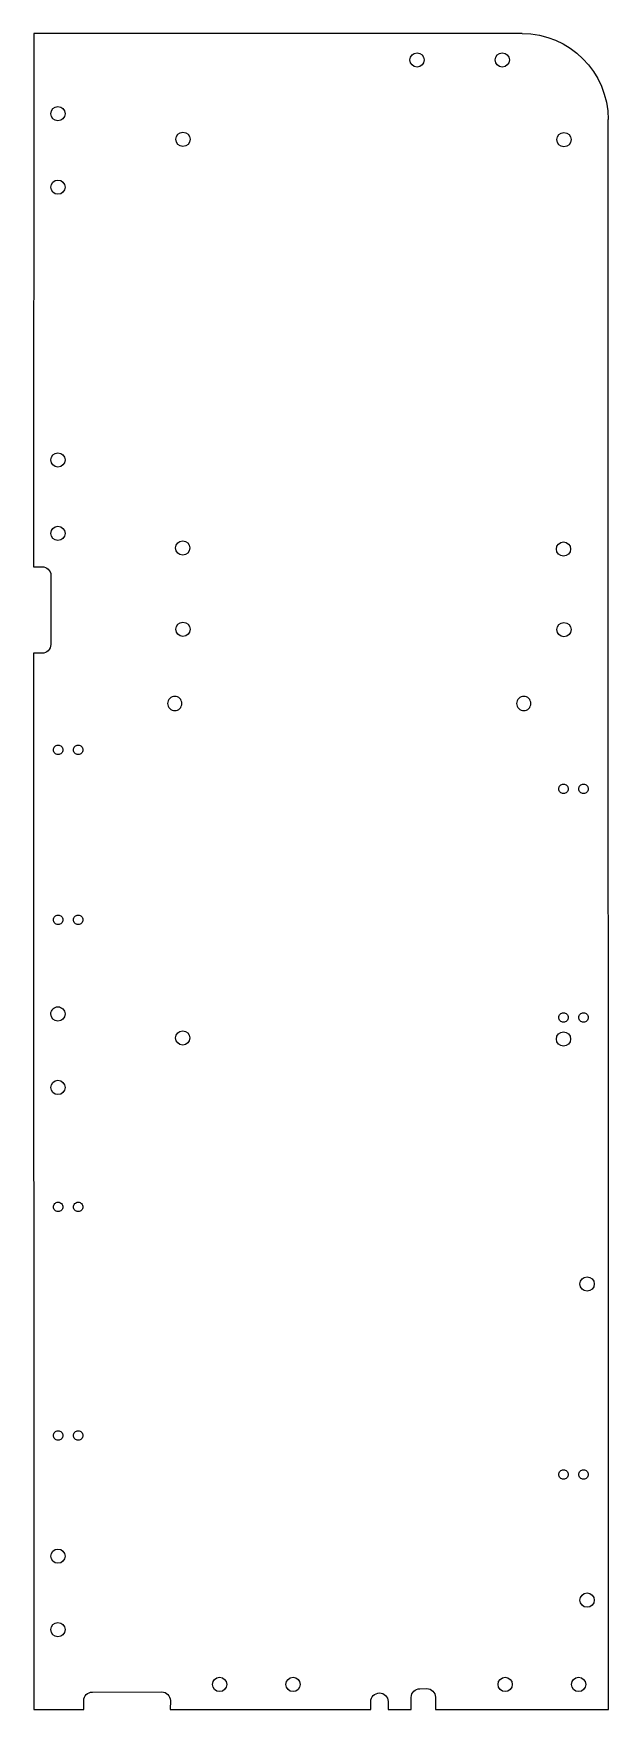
# Model space of a CAD drawing. Header units: millimetres. Extents: x 342 to 508, y 3 to 487.
import ezdxf

# ---------------------------------------------------------------- set-up
doc = ezdxf.new("R2010")
doc.units = ezdxf.units.MM
doc.layers.get('0').update_dxf_attribs({"linetype": 'CONTINUOUS'})

msp = doc.modelspace()

# ---------------------------------------------------------------- linework, layer by layer
for p, q in [((342.259127, 487.13173, 412), (342.132292, 333.155549, 412)), ((483.313114, 487.141308, 412), (342.259127, 487.13173, 412)), ((508.259001, 3.132325, 412), (508.172181, 462.282357, 412)), ((342.132292, 333.155549, 412), (344.549182, 333.159359, 412)), ((347.144358, 330.659353, 412), (347.123495, 310.679848, 412)), ((344.62106, 308.177428, 412), (342.132292, 308.155365, 412)), ((342.132292, 308.155365, 412), (342.261948, 3.152725, 412)), ((356.661942, 3.152672, 412), (356.642871, 5.671981, 412)), ((359.145308, 8.174411, 412), (379.163647, 8.189492, 412)), ((381.666055, 5.687063, 412), (381.662007, 3.152672, 412)), ((439.586905, 3.133913, 412), (439.576295, 5.391708, 412)), ((444.587519, 5.398085, 412), (444.555587, 3.132325, 412)), ((451.259523, 3.132325, 412), (451.259523, 6.63234, 412)), ((453.778425, 9.118179, 412), (455.7462, 9.154057, 412)), ((458.248608, 6.651628, 412), (458.259001, 3.132272, 412)), ((342.261948, 3.152725, 412), (356.661942, 3.152672, 412)), ((381.662007, 3.152672, 412), (439.586905, 3.133913, 412)), ((444.555587, 3.132325, 412), (451.259523, 3.132325, 412)), ((458.259001, 3.132272, 412), (508.259001, 3.132325, 412))]:
    msp.add_line(p, q)
for points in [[(483.313114, 487.141308, 412), (497.042378, 487.141341, 412), (508.172148, 476.011594, 412), (508.172181, 462.282357, 412)], [(450.891291, 479.507415, 412), (450.891291, 480.644525, 412), (451.813102, 481.566336, 412), (452.950215, 481.566339, 412)], [(450.891291, 479.507415, 412), (450.891291, 480.644525, 412), (451.813102, 481.566336, 412), (452.950215, 481.566339, 412)], [(452.950215, 477.448491, 412), (451.813102, 477.448491, 412), (450.891291, 478.370302, 412), (450.891291, 479.507415, 412)], [(452.950215, 477.448491, 412), (451.813102, 477.448491, 412), (450.891291, 478.370302, 412), (450.891291, 479.507415, 412)], [(452.950215, 481.566339, 412), (454.087326, 481.566336, 412), (455.009139, 480.644525, 412), (455.009139, 479.507415, 412)], [(452.950215, 481.566339, 412), (454.087326, 481.566336, 412), (455.009139, 480.644525, 412), (455.009139, 479.507415, 412)], [(455.009139, 479.507415, 412), (455.009139, 478.370302, 412), (454.087326, 477.448491, 412), (452.950215, 477.448491, 412)], [(455.009139, 479.507415, 412), (455.009139, 478.370302, 412), (454.087326, 477.448491, 412), (452.950215, 477.448491, 412)], [(475.511297, 479.507415, 412), (475.511297, 480.644525, 412), (476.433108, 481.566336, 412), (477.570221, 481.566339, 412)], [(477.570221, 477.448491, 412), (476.433108, 477.448491, 412), (475.511297, 478.370302, 412), (475.511297, 479.507415, 412)], [(477.570221, 481.566339, 412), (478.707334, 481.566336, 412), (479.629145, 480.644525, 412), (479.629145, 479.507415, 412)], [(479.629145, 479.507415, 412), (479.629145, 478.370302, 412), (478.707334, 477.448491, 412), (477.570221, 477.448491, 412)], [(347.132371, 463.992389, 412), (347.132371, 465.129502, 412), (348.054182, 466.051313, 412), (349.191295, 466.051313, 412)], [(347.132371, 463.992389, 412), (347.132371, 465.129502, 412), (348.054182, 466.051313, 412), (349.191295, 466.051313, 412)], [(349.191295, 466.051313, 412), (350.328407, 466.051313, 412), (351.250218, 465.129502, 412), (351.250219, 463.992389, 412)], [(349.191295, 466.051313, 412), (350.328407, 466.051313, 412), (351.250218, 465.129502, 412), (351.250219, 463.992389, 412)], [(349.191295, 461.933465, 412), (348.054182, 461.933465, 412), (347.132371, 462.855276, 412), (347.132371, 463.992389, 412)], [(349.191295, 461.933465, 412), (348.054182, 461.933465, 412), (347.132371, 462.855276, 412), (347.132371, 463.992389, 412)], [(351.250219, 463.992389, 412), (351.250218, 462.855276, 412), (350.328407, 461.933465, 412), (349.191295, 461.933465, 412)], [(351.250219, 463.992389, 412), (351.250218, 462.855276, 412), (350.328407, 461.933465, 412), (349.191295, 461.933465, 412)], [(383.256007, 456.586458, 412), (383.256007, 457.723568, 412), (384.177818, 458.645379, 412), (385.314931, 458.645382, 412)], [(385.314931, 454.527534, 412), (384.177818, 454.527534, 412), (383.256007, 455.449345, 412), (383.256007, 456.586458, 412)], [(385.314931, 458.645382, 412), (386.452042, 458.645379, 412), (387.373855, 457.723568, 412), (387.373855, 456.586458, 412)], [(387.373855, 456.586458, 412), (387.373855, 455.449345, 412), (386.452042, 454.527534, 412), (385.314931, 454.527534, 412)], [(493.338748, 456.489067, 412), (493.338748, 457.62618, 412), (494.260558, 458.547991, 412), (495.397672, 458.547994, 412)], [(495.397672, 454.430146, 412), (494.260558, 454.430146, 412), (493.338748, 455.351957, 412), (493.338748, 456.489067, 412)], [(495.397672, 458.547994, 412), (496.534785, 458.547991, 412), (497.456598, 457.62618, 412), (497.456598, 456.489067, 412)], [(497.456598, 456.489067, 412), (497.456598, 455.351957, 412), (496.534785, 454.430146, 412), (495.397672, 454.430146, 412)], [(347.132371, 442.772382, 412), (347.132371, 443.909492, 412), (348.054182, 444.831306, 412), (349.191295, 444.831306, 412)], [(347.132371, 442.772382, 412), (347.132371, 443.909492, 412), (348.054182, 444.831306, 412), (349.191295, 444.831306, 412)], [(349.191295, 440.713458, 412), (348.054182, 440.713458, 412), (347.132371, 441.635269, 412), (347.132371, 442.772382, 412)], [(349.191295, 440.713458, 412), (348.054182, 440.713458, 412), (347.132371, 441.635269, 412), (347.132371, 442.772382, 412)], [(349.191295, 444.831306, 412), (350.328407, 444.831306, 412), (351.250218, 443.909492, 412), (351.250219, 442.772382, 412)], [(349.191295, 444.831306, 412), (350.328407, 444.831306, 412), (351.250218, 443.909492, 412), (351.250219, 442.772382, 412)], [(351.250219, 442.772382, 412), (351.250218, 441.635269, 412), (350.328407, 440.713458, 412), (349.191295, 440.713458, 412)], [(351.250219, 442.772382, 412), (351.250218, 441.635269, 412), (350.328407, 440.713458, 412), (349.191295, 440.713458, 412)], [(347.132371, 363.99239, 412), (347.132371, 365.129503, 412), (348.054182, 366.051314, 412), (349.191295, 366.051314, 412)], [(349.191295, 361.933466, 412), (348.054182, 361.933466, 412), (347.132371, 362.855277, 412), (347.132371, 363.99239, 412)], [(349.191295, 366.051314, 412), (350.328407, 366.051314, 412), (351.250218, 365.129503, 412), (351.250219, 363.99239, 412)], [(351.250219, 363.99239, 412), (351.250218, 362.855277, 412), (350.328407, 361.933466, 412), (349.191295, 361.933466, 412)], [(347.132371, 342.772384, 412), (347.132371, 343.909497, 412), (348.054182, 344.831308, 412), (349.191295, 344.831308, 412)], [(349.191295, 344.831308, 412), (350.328407, 344.831308, 412), (351.250218, 343.909497, 412), (351.250219, 342.772384, 412)], [(349.191295, 340.71346, 412), (348.054182, 340.71346, 412), (347.132371, 341.63527, 412), (347.132371, 342.772384, 412)], [(351.250219, 342.772384, 412), (351.250218, 341.63527, 412), (350.328407, 340.71346, 412), (349.191295, 340.71346, 412)], [(383.182199, 338.569985, 412), (383.182199, 339.707098, 412), (384.10401, 340.628909, 412), (385.241123, 340.628909, 412)], [(385.241123, 340.628909, 412), (386.378234, 340.628909, 412), (387.300047, 339.707098, 412), (387.300047, 338.569985, 412)], [(493.201595, 338.260052, 412), (493.201595, 339.397163, 412), (494.123406, 340.318974, 412), (495.260519, 340.318976, 412)], [(495.260519, 340.318976, 412), (496.397632, 340.318974, 412), (497.319443, 339.397163, 412), (497.319443, 338.260052, 412)], [(385.241123, 336.511061, 412), (384.10401, 336.511061, 412), (383.182199, 337.432872, 412), (383.182199, 338.569985, 412)], [(387.300047, 338.569985, 412), (387.300047, 337.432872, 412), (386.378234, 336.511061, 412), (385.241123, 336.511061, 412)], [(495.260519, 336.201128, 412), (494.123406, 336.201128, 412), (493.201595, 337.122939, 412), (493.201595, 338.260052, 412)], [(497.319443, 338.260052, 412), (497.319443, 337.122939, 412), (496.397632, 336.201128, 412), (495.260519, 336.201128, 412)], [(344.549182, 333.159359, 412), (345.982461, 333.159359, 412), (347.144358, 332.040063, 412), (347.144358, 330.659353, 412)], [(383.256007, 315.086457, 412), (383.256007, 316.223569, 412), (384.177818, 317.14538, 412), (385.314931, 317.145381, 412)], [(385.314931, 313.027533, 412), (384.177818, 313.027533, 412), (383.256007, 313.949344, 412), (383.256007, 315.086457, 412)], [(385.314931, 317.145381, 412), (386.452042, 317.14538, 412), (387.373855, 316.223569, 412), (387.373855, 315.086457, 412)], [(387.373855, 315.086457, 412), (387.373855, 313.949344, 412), (386.452042, 313.027533, 412), (385.314931, 313.027533, 412)], [(493.338748, 314.989069, 412), (493.338748, 316.126181, 412), (494.260558, 317.047992, 412), (495.397672, 317.047993, 412)], [(495.397672, 312.930145, 412), (494.260558, 312.930145, 412), (493.338748, 313.851956, 412), (493.338748, 314.989069, 412)], [(495.397672, 317.047993, 412), (496.534785, 317.047992, 412), (497.456598, 316.126181, 412), (497.456598, 314.989069, 412)], [(497.456598, 314.989069, 412), (497.456598, 313.851956, 412), (496.534785, 312.930145, 412), (495.397672, 312.930145, 412)], [(347.123496, 310.679848, 412), (347.123496, 309.297795, 412), (346.003111, 308.177428, 412), (344.621061, 308.177428, 412)], [(382.940291, 295.72152, 412), (382.394217, 295.72152, 412), (381.870509, 295.504592, 412), (381.484373, 295.11846, 412)], [(384.396208, 295.11846, 412), (384.010075, 295.504592, 412), (383.486367, 295.72152, 412), (382.940291, 295.72152, 412)], [(483.7712, 295.717512, 412), (483.225124, 295.717512, 412), (482.701415, 295.500585, 412), (482.315282, 295.114452, 412)], [(485.227115, 295.114452, 412), (484.840982, 295.500585, 412), (484.317273, 295.717512, 412), (483.7712, 295.717512, 412)], [(381.484373, 295.11846, 412), (381.09824, 294.732326, 412), (380.881314, 294.208616, 412), (380.881314, 293.662542, 412)], [(380.881314, 293.662542, 412), (380.881314, 293.116468, 412), (381.09824, 292.592759, 412), (381.484373, 292.206624, 412)], [(381.484373, 292.206624, 412), (381.870509, 291.820492, 412), (382.394217, 291.603565, 412), (382.940291, 291.603565, 412)], [(382.940291, 291.603565, 412), (383.486367, 291.603565, 412), (384.010075, 291.820492, 412), (384.396208, 292.206624, 412)], [(384.999268, 293.662542, 412), (384.999268, 294.208616, 412), (384.782341, 294.732326, 412), (384.396208, 295.11846, 412)], [(384.396208, 292.206624, 412), (384.782341, 292.592759, 412), (384.999268, 293.116468, 412), (384.999268, 293.662542, 412)], [(482.315282, 295.114452, 412), (481.92915, 294.728318, 412), (481.712223, 294.20461, 412), (481.712223, 293.658534, 412)], [(481.712223, 293.658534, 412), (481.712223, 293.11246, 412), (481.92915, 292.58875, 412), (482.315282, 292.202618, 412)], [(482.315282, 292.202618, 412), (482.701415, 291.816485, 412), (483.225124, 291.599556, 412), (483.7712, 291.599556, 412)], [(483.7712, 291.599556, 412), (484.317273, 291.599556, 412), (484.840982, 291.816485, 412), (485.227115, 292.202618, 412)], [(485.830177, 293.658534, 412), (485.830177, 294.20461, 412), (485.61325, 294.728318, 412), (485.227115, 295.114452, 412)], [(485.227115, 292.202618, 412), (485.61325, 292.58875, 412), (485.830177, 293.11246, 412), (485.830177, 293.658534, 412)], [(347.888291, 280.261548, 412), (347.888291, 280.622018, 412), (348.031488, 280.967723, 412), (348.286378, 281.222615, 412)], [(348.286378, 281.222615, 412), (348.541269, 281.477506, 412), (348.886975, 281.620702, 412), (349.247445, 281.620702, 412)], [(349.247445, 281.620702, 412), (349.607916, 281.620702, 412), (349.953622, 281.477506, 412), (350.208513, 281.222615, 412)], [(350.208513, 281.222615, 412), (350.463403, 280.967723, 412), (350.6066, 280.622018, 412), (350.606599, 280.261548, 412)], [(353.688283, 280.261548, 412), (353.688283, 280.622018, 412), (353.831479, 280.967723, 412), (354.08637, 281.222615, 412)], [(354.08637, 281.222615, 412), (354.34126, 281.477506, 412), (354.686967, 281.620702, 412), (355.047437, 281.620702, 412)], [(355.047437, 281.620702, 412), (355.407907, 281.620702, 412), (355.753613, 281.477506, 412), (356.008504, 281.222615, 412)], [(356.008504, 281.222615, 412), (356.263395, 280.967723, 412), (356.406591, 280.622018, 412), (356.406591, 280.261548, 412)], [(348.286378, 279.300481, 412), (348.031488, 279.55537, 412), (347.888291, 279.901077, 412), (347.888291, 280.261548, 412)], [(349.247445, 278.902394, 412), (348.886975, 278.902394, 412), (348.541269, 279.04559, 412), (348.286378, 279.300481, 412)], [(350.208513, 279.300481, 412), (349.953622, 279.04559, 412), (349.607916, 278.902394, 412), (349.247445, 278.902394, 412)], [(350.606599, 280.261548, 412), (350.6066, 279.901077, 412), (350.463403, 279.55537, 412), (350.208513, 279.300481, 412)], [(354.08637, 279.300481, 412), (353.831479, 279.55537, 412), (353.688283, 279.901077, 412), (353.688283, 280.261548, 412)], [(355.047437, 278.902394, 412), (354.686967, 278.902394, 412), (354.34126, 279.04559, 412), (354.08637, 279.300481, 412)], [(356.008504, 279.300481, 412), (355.753613, 279.04559, 412), (355.407907, 278.902394, 412), (355.047437, 278.902394, 412)], [(356.406591, 280.261548, 412), (356.406591, 279.901077, 412), (356.263395, 279.55537, 412), (356.008504, 279.300481, 412)], [(493.89429, 268.987545, 412), (493.89429, 269.348016, 412), (494.037486, 269.693721, 412), (494.292377, 269.948612, 412)], [(494.292377, 268.026478, 412), (494.037486, 268.28137, 412), (493.89429, 268.627074, 412), (493.89429, 268.987545, 412)], [(494.292377, 269.948612, 412), (494.547269, 270.203504, 412), (494.892974, 270.346699, 412), (495.253444, 270.346699, 412)], [(495.253444, 267.628391, 412), (494.892974, 267.628391, 412), (494.547269, 267.771586, 412), (494.292377, 268.026478, 412)], [(495.253444, 270.346699, 412), (495.613915, 270.346699, 412), (495.95962, 270.203504, 412), (496.214512, 269.948612, 412)], [(496.214512, 268.026478, 412), (495.95962, 267.771586, 412), (495.613915, 267.628391, 412), (495.253444, 267.628391, 412)], [(496.214512, 269.948612, 412), (496.469403, 269.693721, 412), (496.612598, 269.348016, 412), (496.612598, 268.987545, 412)], [(496.612598, 268.987545, 412), (496.612598, 268.627074, 412), (496.469403, 268.28137, 412), (496.214512, 268.026478, 412)], [(499.694283, 268.987545, 412), (499.694283, 269.348016, 412), (499.837478, 269.693721, 412), (500.092369, 269.948612, 412)], [(500.092369, 268.026478, 412), (499.837478, 268.28137, 412), (499.694283, 268.627074, 412), (499.694283, 268.987545, 412)], [(500.092369, 269.948612, 412), (500.347258, 270.203504, 412), (500.692966, 270.346699, 412), (501.053437, 270.346699, 412)], [(501.053437, 267.628391, 412), (500.692966, 267.628391, 412), (500.347258, 267.771586, 412), (500.092369, 268.026478, 412)], [(501.053437, 270.346699, 412), (501.413905, 270.346699, 412), (501.759612, 270.203504, 412), (502.014504, 269.948612, 412)], [(502.014504, 268.026478, 412), (501.759612, 267.771586, 412), (501.413905, 267.628391, 412), (501.053437, 267.628391, 412)], [(502.014504, 269.948612, 412), (502.269393, 269.693721, 412), (502.412591, 269.348016, 412), (502.412591, 268.987545, 412)], [(502.412591, 268.987545, 412), (502.412591, 268.627074, 412), (502.269393, 268.28137, 412), (502.014504, 268.026478, 412)], [(348.286378, 232.155614, 412), (348.541269, 232.410505, 412), (348.886975, 232.5537, 412), (349.247445, 232.5537, 412)], [(349.247445, 232.5537, 412), (349.607916, 232.5537, 412), (349.953622, 232.410505, 412), (350.208513, 232.155614, 412)], [(354.08637, 232.155614, 412), (354.34126, 232.410505, 412), (354.686967, 232.5537, 412), (355.047437, 232.5537, 412)], [(355.047437, 232.5537, 412), (355.407907, 232.5537, 412), (355.753613, 232.410505, 412), (356.008504, 232.155614, 412)], [(347.888291, 231.194546, 412), (347.888291, 231.555017, 412), (348.031488, 231.900725, 412), (348.286378, 232.155614, 412)], [(348.286378, 230.233479, 412), (348.031488, 230.488371, 412), (347.888291, 230.834076, 412), (347.888291, 231.194546, 412)], [(349.247445, 229.835392, 412), (348.886975, 229.835392, 412), (348.541269, 229.978588, 412), (348.286378, 230.233479, 412)], [(350.208513, 230.233479, 412), (349.953622, 229.978588, 412), (349.607916, 229.835392, 412), (349.247445, 229.835392, 412)], [(350.208513, 232.155614, 412), (350.463403, 231.900725, 412), (350.6066, 231.555017, 412), (350.606599, 231.194546, 412)], [(350.606599, 231.194546, 412), (350.6066, 230.834076, 412), (350.463403, 230.488371, 412), (350.208513, 230.233479, 412)], [(353.688283, 231.194546, 412), (353.688283, 231.555017, 412), (353.831479, 231.900725, 412), (354.08637, 232.155614, 412)], [(354.08637, 230.233479, 412), (353.831479, 230.488371, 412), (353.688283, 230.834076, 412), (353.688283, 231.194546, 412)], [(355.047437, 229.835392, 412), (354.686967, 229.835392, 412), (354.34126, 229.978588, 412), (354.08637, 230.233479, 412)], [(356.008504, 230.233479, 412), (355.753613, 229.978588, 412), (355.407907, 229.835392, 412), (355.047437, 229.835392, 412)], [(356.008504, 232.155614, 412), (356.263395, 231.900725, 412), (356.406591, 231.555017, 412), (356.406591, 231.194546, 412)], [(356.406591, 231.194546, 412), (356.406591, 230.834076, 412), (356.263395, 230.488371, 412), (356.008504, 230.233479, 412)], [(347.132371, 203.989382, 412), (347.132369, 204.535442, 412), (347.34929, 205.05914, 412), (347.735413, 205.445262, 412)], [(349.191295, 201.930458, 412), (348.054182, 201.930458, 412), (347.132371, 202.852269, 412), (347.132371, 203.989382, 412)], [(347.735413, 205.445262, 412), (348.121537, 205.831387, 412), (348.645233, 206.048308, 412), (349.191295, 206.048308, 412)], [(349.191295, 206.048308, 412), (349.737356, 206.048308, 412), (350.261052, 205.831387, 412), (350.647176, 205.445262, 412)], [(351.250219, 203.989382, 412), (351.250218, 202.852269, 412), (350.328407, 201.930458, 412), (349.191295, 201.930458, 412)], [(350.647176, 205.445262, 412), (351.033299, 205.05914, 412), (351.25022, 204.535442, 412), (351.250219, 203.989382, 412)], [(493.89429, 202.987548, 412), (493.89429, 203.348018, 412), (494.037486, 203.693723, 412), (494.292377, 203.948615, 412)], [(494.292377, 203.948615, 412), (494.547269, 204.203506, 412), (494.892974, 204.346702, 412), (495.253444, 204.346702, 412)], [(495.253444, 204.346702, 412), (495.613915, 204.346702, 412), (495.95962, 204.203506, 412), (496.214512, 203.948615, 412)], [(496.214512, 203.948615, 412), (496.469403, 203.693723, 412), (496.612598, 203.348018, 412), (496.612598, 202.987548, 412)], [(499.694283, 202.987548, 412), (499.694283, 203.348018, 412), (499.837478, 203.693723, 412), (500.092369, 203.948615, 412)], [(500.092369, 203.948615, 412), (500.347258, 204.203506, 412), (500.692966, 204.346702, 412), (501.053437, 204.346702, 412)], [(501.053437, 204.346702, 412), (501.413905, 204.346702, 412), (501.759612, 204.203506, 412), (502.014504, 203.948615, 412)], [(502.014504, 203.948615, 412), (502.269393, 203.693723, 412), (502.412591, 203.348018, 412), (502.412591, 202.987548, 412)], [(383.182199, 197.069985, 412), (383.182199, 198.207098, 412), (384.10401, 199.128909, 412), (385.241123, 199.128909, 412)], [(385.241123, 199.128909, 412), (386.378234, 199.128909, 412), (387.300047, 198.207098, 412), (387.300047, 197.069985, 412)], [(493.201595, 196.760052, 412), (493.201595, 197.897163, 412), (494.123406, 198.818974, 412), (495.260519, 198.818976, 412)], [(494.292377, 202.02648, 412), (494.037486, 202.281372, 412), (493.89429, 202.627077, 412), (493.89429, 202.987548, 412)], [(495.253444, 201.628394, 412), (494.892974, 201.628394, 412), (494.547269, 201.771589, 412), (494.292377, 202.02648, 412)], [(496.214512, 202.02648, 412), (495.95962, 201.771589, 412), (495.613915, 201.628394, 412), (495.253444, 201.628394, 412)], [(495.260519, 198.818976, 412), (496.397632, 198.818974, 412), (497.319443, 197.897163, 412), (497.319443, 196.760052, 412)], [(496.612598, 202.987548, 412), (496.612598, 202.627077, 412), (496.469403, 202.281372, 412), (496.214512, 202.02648, 412)], [(500.092369, 202.02648, 412), (499.837478, 202.281372, 412), (499.694283, 202.627077, 412), (499.694283, 202.987548, 412)], [(501.053437, 201.628394, 412), (500.692966, 201.628394, 412), (500.347258, 201.771589, 412), (500.092369, 202.02648, 412)], [(502.014504, 202.02648, 412), (501.759612, 201.771589, 412), (501.413905, 201.628394, 412), (501.053437, 201.628394, 412)], [(502.412591, 202.987548, 412), (502.412591, 202.627077, 412), (502.269393, 202.281372, 412), (502.014504, 202.02648, 412)], [(385.241123, 195.011061, 412), (384.10401, 195.011061, 412), (383.182199, 195.932872, 412), (383.182199, 197.069985, 412)], [(387.300047, 197.069985, 412), (387.300047, 195.932872, 412), (386.378234, 195.011061, 412), (385.241123, 195.011061, 412)], [(495.260519, 194.701128, 412), (494.123406, 194.701128, 412), (493.201595, 195.622939, 412), (493.201595, 196.760052, 412)], [(497.319443, 196.760052, 412), (497.319443, 195.622939, 412), (496.397632, 194.701128, 412), (495.260519, 194.701128, 412)], [(347.132371, 182.769372, 412), (347.132371, 183.906485, 412), (348.054182, 184.828296, 412), (349.191295, 184.828296, 412)], [(349.191295, 184.828296, 412), (350.328407, 184.828296, 412), (351.250218, 183.906485, 412), (351.250219, 182.769372, 412)], [(349.191295, 180.710448, 412), (348.054182, 180.710448, 412), (347.132371, 181.632262, 412), (347.132371, 182.769372, 412)], [(351.250219, 182.769372, 412), (351.250218, 181.632262, 412), (350.328407, 180.710448, 412), (349.191295, 180.710448, 412)], [(347.888291, 148.261554, 412), (347.888291, 148.622025, 412), (348.031488, 148.96773, 412), (348.286378, 149.222621, 412)], [(348.286378, 147.300487, 412), (348.031488, 147.555379, 412), (347.888291, 147.901086, 412), (347.888291, 148.261554, 412)], [(348.286378, 149.222621, 412), (348.541269, 149.477513, 412), (348.886975, 149.620708, 412), (349.247445, 149.620708, 412)], [(349.247445, 146.9024, 412), (348.886975, 146.9024, 412), (348.541269, 147.045598, 412), (348.286378, 147.300487, 412)], [(349.247445, 149.620708, 412), (349.607916, 149.620708, 412), (349.953622, 149.477513, 412), (350.208513, 149.222621, 412)], [(350.208513, 147.300487, 412), (349.953622, 147.045598, 412), (349.607916, 146.9024, 412), (349.247445, 146.9024, 412)], [(350.208513, 149.222621, 412), (350.463403, 148.96773, 412), (350.6066, 148.622025, 412), (350.606599, 148.261554, 412)], [(350.606599, 148.261554, 412), (350.6066, 147.901086, 412), (350.463403, 147.555379, 412), (350.208513, 147.300487, 412)], [(353.688283, 148.261554, 412), (353.688283, 148.622025, 412), (353.831479, 148.96773, 412), (354.08637, 149.222621, 412)], [(354.08637, 147.300487, 412), (353.831479, 147.555379, 412), (353.688283, 147.901086, 412), (353.688283, 148.261554, 412)], [(354.08637, 149.222621, 412), (354.34126, 149.477513, 412), (354.686967, 149.620708, 412), (355.047437, 149.620708, 412)], [(355.047437, 146.9024, 412), (354.686967, 146.9024, 412), (354.34126, 147.045598, 412), (354.08637, 147.300487, 412)], [(355.047437, 149.620708, 412), (355.407907, 149.620708, 412), (355.753613, 149.477513, 412), (356.008504, 149.222621, 412)], [(356.008504, 147.300487, 412), (355.753613, 147.045598, 412), (355.407907, 146.9024, 412), (355.047437, 146.9024, 412)], [(356.008504, 149.222621, 412), (356.263395, 148.96773, 412), (356.406591, 148.622025, 412), (356.406591, 148.261554, 412)], [(356.406591, 148.261554, 412), (356.406591, 147.901086, 412), (356.263395, 147.555379, 412), (356.008504, 147.300487, 412)], [(500.020374, 126.014541, 412), (500.020374, 127.151654, 412), (500.942187, 128.073465, 412), (502.079298, 128.073465, 412)], [(502.079298, 123.955617, 412), (500.942187, 123.955617, 412), (500.020374, 124.877428, 412), (500.020374, 126.014541, 412)], [(502.079298, 128.073465, 412), (503.216411, 128.073465, 412), (504.138222, 127.151654, 412), (504.138222, 126.014541, 412)], [(504.138222, 126.014541, 412), (504.138222, 124.877428, 412), (503.216411, 123.955617, 412), (502.079298, 123.955617, 412)], [(347.888291, 82.261546, 412), (347.888291, 82.622014, 412), (348.031488, 82.967722, 412), (348.286378, 83.222613, 412)], [(348.286378, 83.222613, 412), (348.541269, 83.477502, 412), (348.886975, 83.6207, 412), (349.247445, 83.6207, 412)], [(349.247445, 83.6207, 412), (349.607916, 83.6207, 412), (349.953622, 83.477502, 412), (350.208513, 83.222613, 412)], [(350.208513, 83.222613, 412), (350.463403, 82.967722, 412), (350.6066, 82.622014, 412), (350.606599, 82.261546, 412)], [(353.688283, 82.261546, 412), (353.688283, 82.622014, 412), (353.831479, 82.967722, 412), (354.08637, 83.222613, 412)], [(354.08637, 83.222613, 412), (354.34126, 83.477502, 412), (354.686967, 83.6207, 412), (355.047437, 83.6207, 412)], [(355.047437, 83.6207, 412), (355.407907, 83.6207, 412), (355.753613, 83.477502, 412), (356.008504, 83.222613, 412)], [(356.008504, 83.222613, 412), (356.263395, 82.967722, 412), (356.406591, 82.622014, 412), (356.406591, 82.261546, 412)], [(348.286378, 81.300479, 412), (348.031488, 81.555368, 412), (347.888291, 81.901075, 412), (347.888291, 82.261546, 412)], [(349.247445, 80.902392, 412), (348.886975, 80.902392, 412), (348.541269, 81.045587, 412), (348.286378, 81.300479, 412)], [(350.208513, 81.300479, 412), (349.953622, 81.045587, 412), (349.607916, 80.902392, 412), (349.247445, 80.902392, 412)], [(350.606599, 82.261546, 412), (350.6066, 81.901075, 412), (350.463403, 81.555368, 412), (350.208513, 81.300479, 412)], [(354.08637, 81.300479, 412), (353.831479, 81.555368, 412), (353.688283, 81.901075, 412), (353.688283, 82.261546, 412)], [(355.047437, 80.902392, 412), (354.686967, 80.902392, 412), (354.34126, 81.045587, 412), (354.08637, 81.300479, 412)], [(356.008504, 81.300479, 412), (355.753613, 81.045587, 412), (355.407907, 80.902392, 412), (355.047437, 80.902392, 412)], [(356.406591, 82.261546, 412), (356.406591, 81.901075, 412), (356.263395, 81.555368, 412), (356.008504, 81.300479, 412)], [(493.894296, 70.988544, 412), (493.894296, 71.349015, 412), (494.037494, 71.694723, 412), (494.292383, 71.949612, 412)], [(494.292383, 70.02748, 412), (494.037494, 70.282369, 412), (493.894296, 70.628076, 412), (493.894296, 70.988544, 412)], [(494.292383, 71.949612, 412), (494.547274, 72.204503, 412), (494.892981, 72.347698, 412), (495.25345, 72.347698, 412)], [(495.25345, 69.62939, 412), (494.892981, 69.62939, 412), (494.547274, 69.772588, 412), (494.292383, 70.02748, 412)], [(495.25345, 72.347698, 412), (495.613921, 72.347698, 412), (495.959625, 72.204503, 412), (496.214517, 71.949612, 412)], [(496.214517, 70.02748, 412), (495.959625, 69.772588, 412), (495.613921, 69.62939, 412), (495.25345, 69.62939, 412)], [(496.214517, 71.949612, 412), (496.469409, 71.694723, 412), (496.612604, 71.349015, 412), (496.612604, 70.988544, 412)], [(496.612604, 70.988544, 412), (496.612604, 70.628076, 412), (496.469409, 70.282369, 412), (496.214517, 70.02748, 412)], [(499.694288, 70.988544, 412), (499.694288, 71.349015, 412), (499.837483, 71.694723, 412), (500.092375, 71.949612, 412)], [(500.092375, 70.02748, 412), (499.837483, 70.282369, 412), (499.694288, 70.628076, 412), (499.694288, 70.988544, 412)], [(500.092375, 71.949612, 412), (500.347266, 72.204503, 412), (500.692971, 72.347698, 412), (501.053442, 72.347698, 412)], [(501.053442, 69.62939, 412), (500.692971, 69.62939, 412), (500.347266, 69.772588, 412), (500.092375, 70.02748, 412)], [(501.053442, 72.347698, 412), (501.413913, 72.347698, 412), (501.759617, 72.204503, 412), (502.014509, 71.949612, 412)], [(502.014509, 70.02748, 412), (501.759617, 69.772588, 412), (501.413913, 69.62939, 412), (501.053442, 69.62939, 412)], [(502.014509, 71.949612, 412), (502.269401, 71.694723, 412), (502.412596, 71.349015, 412), (502.412596, 70.988544, 412)], [(502.412596, 70.988544, 412), (502.412596, 70.628076, 412), (502.269401, 70.282369, 412), (502.014509, 70.02748, 412)], [(347.132368, 47.412378, 412), (347.132368, 48.549491, 412), (348.054179, 49.471302, 412), (349.191292, 49.471302, 412)], [(349.191292, 49.471302, 412), (350.328404, 49.471302, 412), (351.250216, 48.549491, 412), (351.250216, 47.412378, 412)], [(349.191292, 45.353454, 412), (348.054179, 45.353454, 412), (347.132368, 46.275268, 412), (347.132368, 47.412378, 412)], [(351.250216, 47.412378, 412), (351.250216, 46.275265, 412), (350.328404, 45.353454, 412), (349.191292, 45.353454, 412)], [(500.020374, 34.714553, 412), (500.020374, 35.851663, 412), (500.942187, 36.773474, 412), (502.079298, 36.773474, 412)], [(502.079298, 32.655618, 412), (500.942187, 32.655618, 412), (500.020374, 33.577427, 412), (500.020374, 34.714553, 412)], [(502.079298, 36.773474, 412), (503.216411, 36.773474, 412), (504.138222, 35.851663, 412), (504.138222, 34.714553, 412)], [(504.138222, 34.714553, 412), (504.138222, 33.577427, 412), (503.216411, 32.655618, 412), (502.079298, 32.655618, 412)], [(347.132368, 26.192377, 412), (347.132368, 27.329477, 412), (348.054179, 28.251285, 412), (349.191292, 28.251285, 412)], [(349.191292, 24.133442, 412), (348.054179, 24.133442, 412), (347.132368, 25.055251, 412), (347.132368, 26.192377, 412)], [(349.191292, 28.251285, 412), (350.328404, 28.251285, 412), (351.250216, 27.329477, 412), (351.250216, 26.192377, 412)], [(351.250216, 26.192377, 412), (351.250216, 25.055251, 412), (350.328404, 24.133442, 412), (349.191292, 24.133442, 412)], [(393.845371, 10.364578, 412), (393.845373, 11.501678, 412), (394.767184, 12.423513, 412), (395.904295, 12.423513, 412)], [(395.904295, 8.305644, 412), (394.767184, 8.305644, 412), (393.845373, 9.227452, 412), (393.845371, 10.364578, 412)], [(395.904295, 12.423513, 412), (397.041408, 12.423513, 412), (397.963219, 11.501678, 412), (397.963219, 10.364578, 412)], [(397.963219, 10.364578, 412), (397.963219, 9.227452, 412), (397.041408, 8.305644, 412), (395.904295, 8.305644, 412)], [(415.06538, 10.364578, 412), (415.06538, 11.501678, 412), (415.987191, 12.423513, 412), (417.124304, 12.423513, 412)], [(417.124304, 8.305644, 412), (415.987191, 8.305644, 412), (415.06538, 9.227452, 412), (415.06538, 10.364578, 412)], [(417.124304, 12.423513, 412), (418.261414, 12.423513, 412), (419.183228, 11.501678, 412), (419.183228, 10.364578, 412)], [(419.183228, 10.364578, 412), (419.183228, 9.227452, 412), (418.261414, 8.305644, 412), (417.124304, 8.305644, 412)], [(476.340366, 10.364578, 412), (476.340366, 11.501678, 412), (477.262177, 12.423513, 412), (478.39929, 12.423513, 412)], [(478.39929, 8.305644, 412), (477.262177, 8.305644, 412), (476.340366, 9.227452, 412), (476.340366, 10.364578, 412)], [(478.39929, 12.423513, 412), (479.536403, 12.423513, 412), (480.458214, 11.501678, 412), (480.458214, 10.364578, 412)], [(480.458214, 10.364578, 412), (480.458214, 9.227452, 412), (479.536403, 8.305644, 412), (478.39929, 8.305644, 412)], [(497.560373, 10.364578, 412), (497.560373, 11.501678, 412), (498.482187, 12.423513, 412), (499.619297, 12.423513, 412)], [(499.619297, 8.305644, 412), (498.482187, 8.305644, 412), (497.560373, 9.227452, 412), (497.560373, 10.364578, 412)], [(499.619297, 12.423513, 412), (500.75641, 12.423513, 412), (501.678221, 11.501678, 412), (501.678221, 10.364578, 412)], [(501.678221, 10.364578, 412), (501.678221, 9.227452, 412), (500.75641, 8.305644, 412), (499.619297, 8.305644, 412)], [(356.642872, 5.671981, 412), (356.642872, 7.054032, 412), (357.763237, 8.174411, 412), (359.145308, 8.174411, 412)], [(379.163647, 8.189492, 412), (380.54569, 8.189492, 412), (381.666055, 7.06914, 412), (381.666055, 5.687063, 412)], [(439.576295, 5.391708, 412), (439.576294, 6.773786, 412), (440.696658, 7.894137, 412), (442.078728, 7.894138, 412)], [(442.078728, 7.894138, 412), (443.460766, 7.897577, 412), (444.583991, 6.780162, 412), (444.587519, 5.398085, 412)], [(451.259523, 6.63234, 412), (451.268651, 8.014391, 412), (452.396387, 9.127307, 412), (453.778425, 9.118179, 412)], [(455.7462, 9.154057, 412), (457.128269, 9.154057, 412), (458.248608, 8.033679, 412), (458.248608, 6.651628, 412)]]:
    msp.add_open_spline(points, degree=3)

doc.saveas('drawing.dxf')
